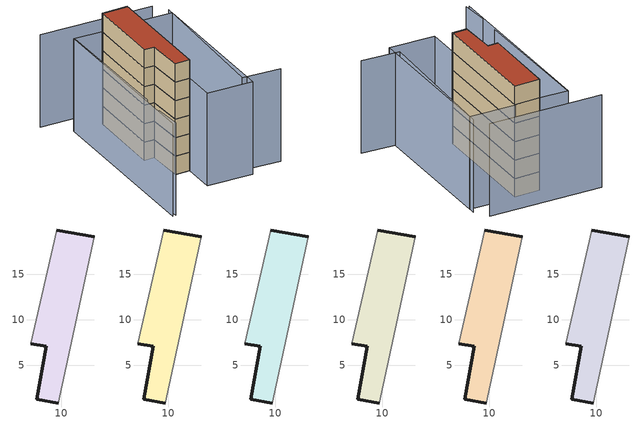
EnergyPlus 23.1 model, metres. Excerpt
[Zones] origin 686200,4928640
6082d25fbaf0c106_F0_whole
 floor ground (EU_floor_Construction): 9.67,0.84 13.63,19.13 9.52,19.87 6.67,7.38 8.34,7.1 7.32,1.24 z0
 wall outside (EU_wall_Construction): 9.67,0.84 7.32,1.24 8.34,7.1 6.67,7.38 / 9.52,19.87 13.63,19.13 z0:3
 wall adiabatic (EU_wall_Construction): 6.67,7.38 9.52,19.87 / 13.63,19.13 9.67,0.84 z0:3
6082d25fbaf0c106_F1_whole
 floor to 6082d25fbaf0c106_F0_whole (EU_floor_Construction): 9.67,0.84 13.63,19.13 9.52,19.87 6.67,7.38 8.34,7.1 7.32,1.24 z3
 wall outside (EU_wall_Construction): 9.67,0.84 7.32,1.24 8.34,7.1 6.67,7.38 / 9.52,19.87 13.63,19.13 z3:6
 wall adiabatic (EU_wall_Construction): 6.67,7.38 9.52,19.87 / 13.63,19.13 9.67,0.84 z3:6
6082d25fbaf0c106_F2_whole
 floor to 6082d25fbaf0c106_F1_whole (EU_floor_Construction): 9.67,0.84 13.63,19.13 9.52,19.87 6.67,7.38 8.34,7.1 7.32,1.24 z6
 wall outside (EU_wall_Construction): 9.67,0.84 7.32,1.24 8.34,7.1 6.67,7.38 / 9.52,19.87 13.63,19.13 z6:9
 wall adiabatic (EU_wall_Construction): 6.67,7.38 9.52,19.87 / 13.63,19.13 9.67,0.84 z6:9
6082d25fbaf0c106_F3_whole
 floor to 6082d25fbaf0c106_F2_whole (EU_floor_Construction): 9.67,0.84 13.63,19.13 9.52,19.87 6.67,7.38 8.34,7.1 7.32,1.24 z9
 wall outside (EU_wall_Construction): 9.67,0.84 7.32,1.24 8.34,7.1 6.67,7.38 / 9.52,19.87 13.63,19.13 z9:12
 wall adiabatic (EU_wall_Construction): 6.67,7.38 9.52,19.87 / 13.63,19.13 9.67,0.84 z9:12
6082d25fbaf0c106_F4_whole
 floor to 6082d25fbaf0c106_F3_whole (EU_floor_Construction): 9.67,0.84 13.63,19.13 9.52,19.87 6.67,7.38 8.34,7.1 7.32,1.24 z12
 wall outside (EU_wall_Construction): 9.67,0.84 7.32,1.24 8.34,7.1 6.67,7.38 / 9.52,19.87 13.63,19.13 z12:15
 wall adiabatic (EU_wall_Construction): 6.67,7.38 9.52,19.87 / 13.63,19.13 9.67,0.84 z12:15
6082d25fbaf0c106_F5_whole
 floor to 6082d25fbaf0c106_F4_whole (EU_floor_Construction): 9.67,0.84 13.63,19.13 9.52,19.87 6.67,7.38 8.34,7.1 7.32,1.24 z15
 wall outside (EU_wall_Construction): 9.67,0.84 7.32,1.24 8.34,7.1 6.67,7.38 / 9.52,19.87 13.63,19.13 z15:18
 wall adiabatic (EU_wall_Construction): 6.67,7.38 9.52,19.87 / 13.63,19.13 9.67,0.84 z15:18
 roof outside (EU_roof_Construction): 13.63,19.13 9.67,0.84 7.32,1.24 8.34,7.1 6.67,7.38 9.52,19.87 z18
shading: -0.25,-4.05 -0.88,-8.38 / -1.34,-8.23 4.93,20.86 / 4.93,20.86 9.52,19.87 / 21.53,-5.46 15.52,-3.96 / 15.52,-3.96 21.22,18.85 / 5.08,20.67 0.68,-0.31 / 20.11,21.27 2.15,25.01 / 8.54,-4.37 13.68,19.39 / 13.68,19.39 20.96,17.81 / 20.96,17.81 15.81,-5.95 / 15.81,-5.95 8.54,-4.37 z0:15
[Building]
EU S2 Campaign: North Axis=0; Terrain=City; Solar Distribution=FullExterior
[Site:Location]
Bologna: Latitude=44.5; Longitude=11.25; Time Zone=1; Elevation=37
[SizingPeriod:WeatherFileDays]
AnnualSizingPeriod: Begin Month=1; Begin Day of Month=1; End Month=12; End Day of Month=31; Day of Week for Start Day=Monday; Use Weather File Daylight Saving Period=No; Use Weather File Rain and Snow Indicators=No
[MATERIAL]
EU_InternalMass_Material: Roughness=MediumRough; Thickness=0.1; Conductivity=1; Density=1800; Specific Heat=900; Thermal Absorptance=0.9; Solar Absorptance=0.7; Visible Absorptance=0.7
[MATERIAL:NOMASS] Roughness=MediumRough; Thermal Absorptance=0.9; Solar Absorptance=0.7; Visible Absorptance=0.7
Name | Thermal Resistance
EU_wall_NoMass | 0.905828
EU_roof_NoMass | 0.37593
EU_floor_NoMass | 0.67114
[CONSTRUCTION]
EU_wall_Construction: EU_wall_NoMass
EU_roof_Construction: EU_roof_NoMass
EU_floor_Construction: EU_floor_NoMass
EU_InternalMass_Construction: EU_InternalMass_Material
[ZONE] Type=1; Multiplier=1; Ceiling Height=autocalculate; Floor Area=autocalculate; Part of Total Floor Area=Yes
Name | Volume
6082d25fbaf0c106_F0_whole | 207.451
6082d25fbaf0c106_F1_whole; 6082d25fbaf0c106_F2_whole; 6082d25fbaf0c106_F3_whole; 6082d25fbaf0c106_F4_whole; 6082d25fbaf0c106_F5_whole | 207.452
[INTERNALMASS] Construction=EU_InternalMass_Construction; Surface Area=69.1504
Name | Zone or ZoneList
6082d25fbaf0c106_F0_whole_EU_InternalMass | 6082d25fbaf0c106_F0_whole
6082d25fbaf0c106_F1_whole_EU_InternalMass | 6082d25fbaf0c106_F1_whole
6082d25fbaf0c106_F2_whole_EU_InternalMass | 6082d25fbaf0c106_F2_whole
6082d25fbaf0c106_F3_whole_EU_InternalMass | 6082d25fbaf0c106_F3_whole
6082d25fbaf0c106_F4_whole_EU_InternalMass | 6082d25fbaf0c106_F4_whole
6082d25fbaf0c106_F5_whole_EU_InternalMass | 6082d25fbaf0c106_F5_whole
[OTHEREQUIPMENT] Fuel Type=Electricity; Design Level Calculation Method=Watts/Area; Power per Zone Floor Area=1; Fraction Latent=0; Fraction Radiant=0; Fraction Lost=0; Carbon Dioxide Generation Rate=0; EndUse Subcategory=EU_Step8_InternalGains
Name | Zone or ZoneList or Space or SpaceList | Schedule
EU_Step8_InternalGain_6082d25fbaf0c106_F0_whole_f000 | 6082d25fbaf0c106_F0_whole | EU_Step8_GainSchedule_6082d25fbaf0c106_F0_whole_f000
EU_Step8_InternalGain_6082d25fbaf0c106_F1_whole_f000 | 6082d25fbaf0c106_F1_whole | EU_Step8_GainSchedule_6082d25fbaf0c106_F1_whole_f000
EU_Step8_InternalGain_6082d25fbaf0c106_F2_whole_f000 | 6082d25fbaf0c106_F2_whole | EU_Step8_GainSchedule_6082d25fbaf0c106_F2_whole_f000
EU_Step8_InternalGain_6082d25fbaf0c106_F3_whole_f000 | 6082d25fbaf0c106_F3_whole | EU_Step8_GainSchedule_6082d25fbaf0c106_F3_whole_f000
EU_Step8_InternalGain_6082d25fbaf0c106_F4_whole_f000 | 6082d25fbaf0c106_F4_whole | EU_Step8_GainSchedule_6082d25fbaf0c106_F4_whole_f000
EU_Step8_InternalGain_6082d25fbaf0c106_F5_whole_f000 | 6082d25fbaf0c106_F5_whole | EU_Step8_GainSchedule_6082d25fbaf0c106_F5_whole_f000
[ZONEVENTILATION:DESIGNFLOWRATE] Schedule=EU_AlwaysOn; Design Flow Rate Calculation Method=AirChanges/Hour; Air Changes per Hour=0.73129; Ventilation Type=Natural; Fan Pressure Rise=0; Fan Total Efficiency=1; Constant Term Coefficient=1; Temperature Term Coefficient=0; Velocity Term Coefficient=0; Velocity Squared Term Coefficient=0; Minimum Indoor Temperature=-100; Maximum Indoor Temperature=100; Delta Temperature=-100; Minimum Outdoor Temperature=-100; Maximum Outdoor Temperature=100; Maximum Wind Speed=40
Name | Zone or ZoneList or Space or SpaceList
EU_ConstantAir_6082d25fbaf0c106_F0_whole | 6082d25fbaf0c106_F0_whole
EU_ConstantAir_6082d25fbaf0c106_F1_whole | 6082d25fbaf0c106_F1_whole
EU_ConstantAir_6082d25fbaf0c106_F2_whole | 6082d25fbaf0c106_F2_whole
EU_ConstantAir_6082d25fbaf0c106_F3_whole | 6082d25fbaf0c106_F3_whole
EU_ConstantAir_6082d25fbaf0c106_F4_whole | 6082d25fbaf0c106_F4_whole
EU_ConstantAir_6082d25fbaf0c106_F5_whole | 6082d25fbaf0c106_F5_whole
[HVACTEMPLATE:THERMOSTAT] Constant Heating Setpoint=20; Constant Cooling Setpoint=50
EU_HeatOnly_6082d25fbaf0c106_F0_whole; EU_HeatOnly_6082d25fbaf0c106_F1_whole; EU_HeatOnly_6082d25fbaf0c106_F2_whole; EU_HeatOnly_6082d25fbaf0c106_F3_whole; EU_HeatOnly_6082d25fbaf0c106_F4_whole; EU_HeatOnly_6082d25fbaf0c106_F5_whole
[HVACTEMPLATE:ZONE:IDEALLOADSAIRSYSTEM] System Availability Schedule=EU_AlwaysOn; Maximum Heating Supply Air Temperature=50; Minimum Cooling Supply Air Temperature=13; Maximum Heating Supply Air Humidity Ratio=0.0156; Minimum Cooling Supply Air Humidity Ratio=0.0077; Heating Limit=NoLimit; Cooling Limit=NoLimit; Heating Availability Schedule=EU_AlwaysOn; Cooling Availability Schedule=EU_CoolingOff; Dehumidification Control Type=ConstantSensibleHeatRatio; Cooling Sensible Heat Ratio=0.7; Dehumidification Setpoint=60; Humidification Control Type=None; Humidification Setpoint=30; Outdoor Air Method=None; Outdoor Air Flow Rate per Person=0.00944; Outdoor Air Flow Rate per Zone Floor Area=0; Outdoor Air Flow Rate per Zone=0; Demand Controlled Ventilation Type=None; Outdoor Air Economizer Type=NoEconomizer; Heat Recovery Type=None; Sensible Heat Recovery Effectiveness=0.7; Latent Heat Recovery Effectiveness=0.65
Name | Template Thermostat
6082d25fbaf0c106_F0_whole | EU_HeatOnly_6082d25fbaf0c106_F0_whole
6082d25fbaf0c106_F1_whole | EU_HeatOnly_6082d25fbaf0c106_F1_whole
6082d25fbaf0c106_F2_whole | EU_HeatOnly_6082d25fbaf0c106_F2_whole
6082d25fbaf0c106_F3_whole | EU_HeatOnly_6082d25fbaf0c106_F3_whole
6082d25fbaf0c106_F4_whole | EU_HeatOnly_6082d25fbaf0c106_F4_whole
6082d25fbaf0c106_F5_whole | EU_HeatOnly_6082d25fbaf0c106_F5_whole
[SIZING:ZONE] Zone Cooling Design Supply Air Temperature Input Method=SupplyAirTemperature; Zone Cooling Design Supply Air Temperature=13; Zone Heating Design Supply Air Temperature Input Method=SupplyAirTemperature; Zone Heating Design Supply Air Temperature=50; Zone Cooling Design Supply Air Humidity Ratio=0.008; Zone Heating Design Supply Air Humidity Ratio=0.008; Cooling Design Air Flow Method=DesignDay; Cooling Design Air Flow Rate=0; Cooling Minimum Air Flow per Zone Floor Area=0.000762; Cooling Minimum Air Flow=0; Cooling Minimum Air Flow Fraction=0.2; Heating Design Air Flow Method=DesignDay; Heating Design Air Flow Rate=0; Heating Maximum Air Flow per Zone Floor Area=0.002032; Heating Maximum Air Flow=0.141576; Heating Maximum Air Flow Fraction=0.3; Account for Dedicated Outdoor Air System=No; Dedicated Outdoor Air System Control Strategy=NeutralSupplyAir; Dedicated Outdoor Air Low Setpoint Temperature for Design=autosize; Dedicated Outdoor Air High Setpoint Temperature for Design=autosize; Zone Load Sizing Method=Sensible Load Only No Latent Load; Zone Latent Cooling Design Supply Air Humidity Ratio Input Method=HumidityRatioDifference; Zone Cooling Design Supply Air Humidity Ratio Difference=0.005; Zone Latent Heating Design Supply Air Humidity Ratio Input Method=HumidityRatioDifference; Zone Humidification Design Supply Air Humidity Ratio Difference=0.005
6082d25fbaf0c106_F0_whole; 6082d25fbaf0c106_F1_whole; 6082d25fbaf0c106_F2_whole; 6082d25fbaf0c106_F3_whole; 6082d25fbaf0c106_F4_whole; 6082d25fbaf0c106_F5_whole
[SCHEDULE:CONSTANT]
Name | Hourly Value
EU_AlwaysOn | 1
EU_CoolingOff | 0
[SCHEDULE:FILE] Column Number=1; Rows to Skip at Top=0; Number of Hours of Data=8760; Column Separator=Comma; Interpolate to Timestep=No; Minutes per Item=60; Adjust Schedule for Daylight Savings=Yes
Name | File
EU_Step8_GainSchedule_6082d25fbaf0c106_F0_whole_f000 | ../../schedules/6082d25fbaf0c106/6082d25fbaf0c106_F0_whole_f000_gain.csv
EU_Step8_GainSchedule_6082d25fbaf0c106_F1_whole_f000 | ../../schedules/6082d25fbaf0c106/6082d25fbaf0c106_F1_whole_f000_gain.csv
EU_Step8_GainSchedule_6082d25fbaf0c106_F2_whole_f000 | ../../schedules/6082d25fbaf0c106/6082d25fbaf0c106_F2_whole_f000_gain.csv
EU_Step8_GainSchedule_6082d25fbaf0c106_F3_whole_f000 | ../../schedules/6082d25fbaf0c106/6082d25fbaf0c106_F3_whole_f000_gain.csv
EU_Step8_GainSchedule_6082d25fbaf0c106_F4_whole_f000 | ../../schedules/6082d25fbaf0c106/6082d25fbaf0c106_F4_whole_f000_gain.csv
EU_Step8_GainSchedule_6082d25fbaf0c106_F5_whole_f000 | ../../schedules/6082d25fbaf0c106/6082d25fbaf0c106_F5_whole_f000_gain.csv
